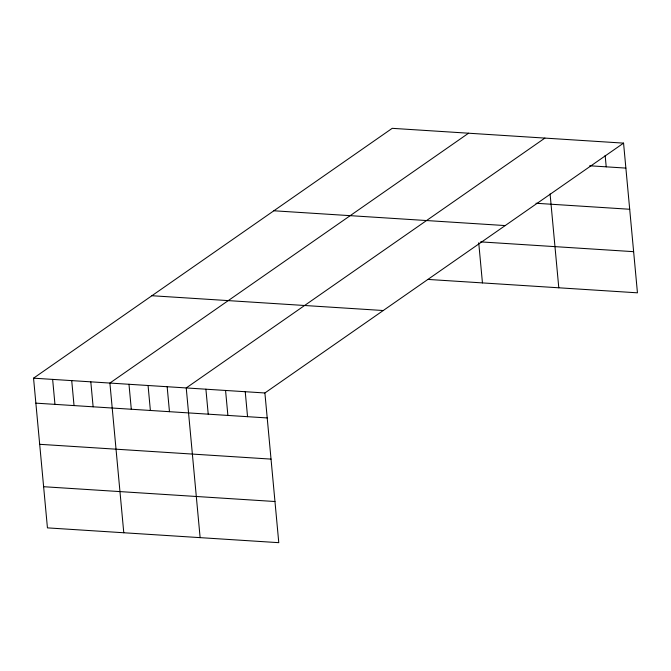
<?xml version="1.0" encoding="UTF-8"?>
<svg xmlns="http://www.w3.org/2000/svg" width="671" height="671" viewBox="0 0 671 671"><rect width="100%" height="100%" fill="white"/><g stroke="black" fill="none" stroke-linecap="round" stroke-linejoin="round"><path stroke-width="1.01" d="M623.56 143.124L264.894 392.971L278.784 542.671L47.44 527.876L33.55 378.176L392.216 128.329L623.56 143.124L637.45 292.824L428.199 279.438M468.559 133.21L109.893 383.057L123.783 532.757M544.902 138.092L186.236 387.939L200.126 537.639M589.658 165.779L625.875 168.094M535.97 203.263L629.7 209.26M273.86 210.778L505.204 225.573M480.637 241.879L633.634 251.667M151.906 295.726L383.258 310.522M33.55 378.176L264.894 392.971M35.865 403.145L267.217 417.941M39.681 444.303L271.034 459.107M43.615 486.71L274.967 501.514M605.15 155.395L606.215 166.836M550.086 193.936L558.792 287.792M478.725 242.776L482.449 282.91M245.234 391.713L247.549 416.683M225.565 390.455L227.888 415.424M205.905 389.197L208.22 414.166M167.154 386.722L169.469 411.692M148.065 385.498L150.379 410.467M128.983 384.282L131.298 409.251M90.811 381.841L93.126 406.811M71.722 380.616L74.036 405.586M52.64 379.4L54.955 404.37"/></g></svg>
